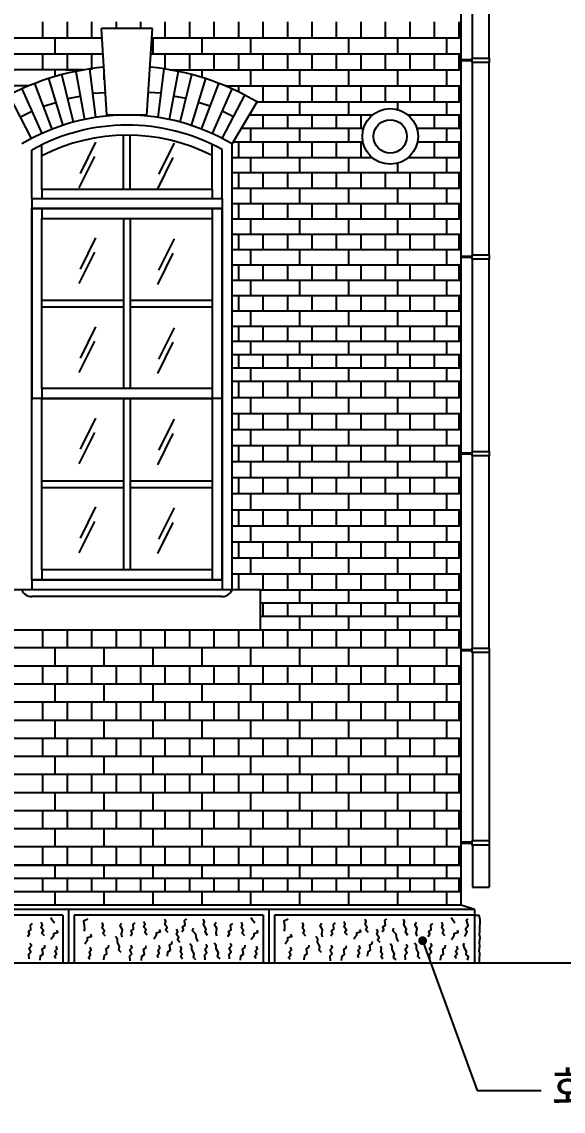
# Model space of a CAD drawing. Extents: x 177441 to 211081, y -129942 to -106182.
# Drawn here: x 202133 to 204567, y -121696 to -116797 of the extents above; entities that cross this region are included whole.
import ezdxf

# ---------------------------------------------------------------- set-up
doc = ezdxf.new("R2010")
doc.units = 0
doc.header["$LTSCALE"] = 50
doc.header["$MEASUREMENT"] = 0
for name, color, linetype in [('DIM', 7, 'CONTINUOUS'), ('ele-3', 6, 'CONTINUOUS'), ('h', 5, 'CONTINUOUS'), ('HAT', 5, 'CONTINUOUS'), ('HATCH', 5, 'CONTINUOUS'), ('W-1', 3, 'CONTINUOUS'), ('W-2', 2, 'CONTINUOUS'), ('WID', 4, 'CONTINUOUS')]:
    doc.layers.add(name, color=color, linetype=linetype)
doc.styles.add('현창', font='HYWULM_0.TTF')

msp = doc.modelspace()

# ---------------------------------------------------------------- linework, layer by layer
at = {"layer": 'DIM'}
for p, q in [((203934.8, -120929.5), (204180.3, -121603.1)), ((204180.3, -121603.1), (204468.2, -121603.1))]:
    msp.add_line(p, q, dxfattribs=at)
at = {"layer": 'DIM', "const_width": 19.8}
msp.add_lwpolyline([(203924.9, -120929.5, -1), (203944.7, -120929.5, -1)], format="xyb", close=True, dxfattribs=at)
at = {"layer": 'ele-3'}
for p, q in [((203190.8, -117158), (204108.3, -117158)), ((203400.3, -117218), (203155.1, -117218)), ((203707.9, -117218), (203400.3, -117218)), ((204108.3, -117218), (203870.3, -117218)), ((203439.1, -117278), (203119.4, -117278)), ((203669.1, -117278), (203439.1, -117278)), ((204108.3, -117278), (203909.1, -117278)), ((203083.7, -117338), (203440, -117338)), ((203423.3, -117338), (203666.6, -117338)), ((203911.6, -117338), (204108.3, -117338)), ((204110.2, -118234.6), (203078.3, -118234.6)), ((204108.3, -118294.6), (203078.3, -118294.6)), ((204108.3, -118354.6), (203078.3, -118354.6)), ((204110.2, -118414.6), (203078.3, -118414.6)), ((203205.8, -119352), (204108.3, -119352)), ((204108.3, -119412), (203205.8, -119412)), ((204108.3, -119472), (203205.8, -119472)), ((203205.8, -119532), (204108.3, -119532)), ((204108.3, -120589.6), (200434.6, -120589.6)), ((200434.6, -120589.6), (204108.3, -120589.6)), ((204108.3, -120649.6), (200434.6, -120649.6)), ((204108.3, -120709.6), (199639.7, -120709.6))]:
    msp.add_line(p, q, dxfattribs=at)
for points in [[(203383.3, -117218), (203383.3, -117158)], [(203603.3, -117218), (203603.3, -117158)], [(203823.3, -117192.8), (203823.3, -117158)], [(204043.3, -117218), (204043.3, -117158)], [(203163.3, -117218), (203163.3, -117204.3)], [(203218.3, -117278), (203218.3, -117218)], [(203328.3, -117278), (203328.3, -117218)], [(203438.3, -117278), (203438.3, -117218)], [(203548.3, -117278), (203548.3, -117218)], [(203658.3, -117278), (203658.3, -117218)], [(203878.3, -117225.4), (203878.3, -117218)], [(203988.3, -117278), (203988.3, -117218)], [(204098.3, -117278), (204098.3, -117218)], [(203163.3, -117338), (203163.3, -117278)], [(203383.3, -117338), (203383.3, -117278)], [(203603.3, -117338), (203603.3, -117278)], [(204043.3, -117338), (204043.3, -117278)], [(203163.3, -118294.6), (203163.3, -118234.6)], [(203383.3, -118294.6), (203383.3, -118234.6)], [(203603.3, -118294.6), (203603.3, -118234.6)], [(203823.3, -118294.6), (203823.3, -118234.6)], [(204043.3, -118294.6), (204043.3, -118234.6)], [(203108.3, -118354.6), (203108.3, -118294.6)], [(203218.3, -118354.6), (203218.3, -118294.6)], [(203328.3, -118354.6), (203328.3, -118294.6)], [(203438.3, -118354.6), (203438.3, -118294.6)], [(203548.3, -118354.6), (203548.3, -118294.6)], [(203658.3, -118354.6), (203658.3, -118294.6)], [(203768.3, -118354.6), (203768.3, -118294.6)], [(203878.3, -118354.6), (203878.3, -118294.6)], [(203988.3, -118354.6), (203988.3, -118294.6)], [(204098.3, -118354.6), (204098.3, -118294.6)], [(203163.3, -118414.6), (203163.3, -118354.6)], [(203383.3, -118414.6), (203383.3, -118354.6)], [(203603.3, -118414.6), (203603.3, -118354.6)], [(203823.3, -118414.6), (203823.3, -118354.6)], [(204043.3, -118414.6), (204043.3, -118354.6)], [(203383.3, -119412), (203383.3, -119352)], [(203603.3, -119412), (203603.3, -119352)], [(203823.3, -119412), (203823.3, -119352)], [(204043.3, -119412), (204043.3, -119352)], [(203218.3, -119472), (203218.3, -119412)], [(203328.3, -119472), (203328.3, -119412)], [(203438.3, -119472), (203438.3, -119412)], [(203548.3, -119472), (203548.3, -119412)], [(203658.3, -119472), (203658.3, -119412)], [(203768.3, -119472), (203768.3, -119412)], [(203878.3, -119472), (203878.3, -119412)], [(203988.3, -119472), (203988.3, -119412)], [(204098.3, -119472), (204098.3, -119412)], [(203383.3, -119532), (203383.3, -119472)], [(203603.3, -119532), (203603.3, -119472)], [(203823.3, -119532), (203823.3, -119472)], [(204043.3, -119532), (204043.3, -119472)], [(202283.3, -120649.6), (202283.3, -120589.6)], [(202503.3, -120649.6), (202503.3, -120589.6)], [(202723.3, -120649.6), (202723.3, -120589.6)], [(202943.3, -120649.6), (202943.3, -120589.6)], [(203163.3, -120649.6), (203163.3, -120589.6)], [(203383.3, -120649.6), (203383.3, -120589.6)], [(203603.3, -120649.6), (203603.3, -120589.6)], [(203823.3, -120649.6), (203823.3, -120589.6)], [(204043.3, -120649.6), (204043.3, -120589.6)], [(202228.3, -120709.6), (202228.3, -120649.6)], [(202338.3, -120709.6), (202338.3, -120649.6)], [(202448.3, -120709.6), (202448.3, -120649.6)], [(202558.3, -120709.6), (202558.3, -120649.6)], [(202668.3, -120709.6), (202668.3, -120649.6)], [(202778.3, -120709.6), (202778.3, -120649.6)], [(202888.3, -120709.6), (202888.3, -120649.6)], [(202998.3, -120709.6), (202998.3, -120649.6)], [(203108.3, -120709.6), (203108.3, -120649.6)], [(203218.3, -120709.6), (203218.3, -120649.6)], [(203328.3, -120709.6), (203328.3, -120649.6)], [(203438.3, -120709.6), (203438.3, -120649.6)], [(203548.3, -120709.6), (203548.3, -120649.6)], [(203658.3, -120709.6), (203658.3, -120649.6)], [(203768.3, -120709.6), (203768.3, -120649.6)], [(203878.3, -120709.6), (203878.3, -120649.6)], [(203988.3, -120709.6), (203988.3, -120649.6)], [(204098.3, -120709.6), (204098.3, -120649.6)], [(202283.3, -120769.6), (202283.3, -120709.6)], [(202503.3, -120769.6), (202503.3, -120709.6)], [(202723.3, -120769.6), (202723.3, -120709.6)], [(202943.3, -120769.6), (202943.3, -120709.6)], [(203163.3, -120769.6), (203163.3, -120709.6)], [(203383.3, -120769.6), (203383.3, -120709.6)], [(203603.3, -120769.6), (203603.3, -120709.6)], [(203823.3, -120769.6), (203823.3, -120709.6)], [(204043.3, -120769.6), (204043.3, -120709.6)]]:
    msp.add_lwpolyline(points, dxfattribs=at)
at = {"layer": 'h'}
for p, q in [((202008.3, -116869.6), (202493.5, -116869.6)), ((202718.1, -116869.6), (204108.3, -116869.6)), ((202003.7, -116941.7), (202498.1, -116941.7)), ((202713.5, -116941.7), (204108.3, -116941.7)), ((202410.8, -117013.8), (200434.6, -117013.8)), ((202366.4, -117248.6), (202313.8, -117034.9)), ((202330.8, -117013.8), (202410.8, -117013.8)), ((202375.9, -117020.4), (202415.8, -117236.8)), ((202465.7, -117227.7), (202438.7, -117009.3)), ((202745.9, -117227.7), (202772.9, -117009.3)), ((202835.7, -117020.4), (202795.8, -117236.8)), ((202800.8, -117013.8), (204108.3, -117013.8)), ((202845.2, -117248.6), (202897.8, -117034.9)), ((202270, -117280.3), (202192.6, -117074.3)), ((202252.6, -117052.9), (202317.8, -117263.1)), ((202959, -117052.9), (202893.8, -117263.1)), ((202941.6, -117280.3), (203019, -117074.3)), ((202163.8, -117085.9), (200434.6, -117085.9)), ((202177.6, -117322.3), (202076.4, -117126.9)), ((202133.8, -117099), (202223.2, -117300)), ((202340.1, -117141.8), (202396.3, -117131.4)), ((202452.2, -117118.5), (202509.3, -117114.9)), ((202759.4, -117118.5), (202702.3, -117114.9)), ((202871.5, -117141.8), (202815.3, -117131.4)), ((203077.8, -117099), (202988.4, -117300)), ((203034, -117322.3), (203135.2, -117126.9)), ((203047.8, -117085.9), (204108.3, -117085.9)), ((202231.3, -117177.3), (202285.9, -117160.3)), ((202980.3, -117177.3), (202925.7, -117160.3)), ((202127, -117224.6), (202178.5, -117199.5)), ((203084.6, -117224.6), (203033.1, -117199.5)), ((202464.6, -117338.3), (202395, -117479)), ((202817.6, -117342.7), (202748, -117483.4)), ((202459.9, -117403.1), (202390.3, -117543.8)), ((202812.8, -117407.5), (202743.3, -117548.3)), ((203078.3, -117407), (203399.1, -117407)), ((203401.5, -117407), (203706.7, -117407)), ((203871.5, -117407), (204108.3, -117407)), ((203078.3, -117475.9), (204108.3, -117475.9)), ((203078.3, -117544.9), (204108.3, -117544.9)), ((203078.3, -117613.9), (204108.3, -117613.9)), ((203078.3, -117682.9), (204108.3, -117682.9)), ((202464.6, -117769.3), (202395, -117910)), ((203078.3, -117751.8), (204108.3, -117751.8)), ((202817.6, -117773.7), (202748, -117914.4)), ((202459.9, -117834.1), (202390.3, -117974.8)), ((202812.8, -117838.5), (202743.3, -117979.2)), ((203078.3, -117820.8), (204108.3, -117820.8)), ((203078.3, -117889.8), (204108.3, -117889.8)), ((203078.3, -117958.7), (204108.3, -117958.7)), ((203078.3, -118027.7), (204108.3, -118027.7)), ((203078.3, -118096.7), (204108.3, -118096.7)), ((202464.6, -118169.3), (202395, -118310)), ((202817.6, -118173.7), (202748, -118314.4)), ((203078.3, -118165.7), (204108.3, -118165.7)), ((202459.9, -118234.1), (202390.3, -118374.8)), ((202812.8, -118238.5), (202743.3, -118379.2)), ((203078.3, -118486.7), (204108.3, -118486.7)), ((202464.6, -118579.3), (202395, -118720)), ((202817.6, -118583.7), (202748, -118724.4)), ((203078.3, -118558.8), (204108.3, -118558.8)), ((202459.9, -118644.1), (202390.3, -118784.8)), ((202812.8, -118648.5), (202743.3, -118789.2)), ((203078.3, -118630.9), (204108.3, -118630.9)), ((203078.3, -118703.1), (204108.3, -118703.1)), ((203078.3, -118775.2), (204108.3, -118775.2)), ((203078.3, -118847.3), (204108.3, -118847.3)), ((203078.3, -118919.4), (204108.3, -118919.4)), ((202464.6, -118979.3), (202395, -119120)), ((202817.6, -118983.7), (202748, -119124.4)), ((203078.3, -118991.5), (204108.3, -118991.5)), ((202459.9, -119044.1), (202390.3, -119184.8)), ((202812.8, -119048.5), (202743.3, -119189.2)), ((203078.3, -119063.6), (204108.3, -119063.6)), ((203078.3, -119135.7), (204108.3, -119135.7)), ((203078.3, -119207.8), (204108.3, -119207.8)), ((203078.3, -119279.9), (204108.3, -119279.9)), ((204108.3, -119613.4), (200434.6, -119613.4)), ((204108.3, -119694.7), (200434.6, -119694.7)), ((204108.3, -119776.1), (200434.6, -119776.1)), ((204108.3, -119857.5), (200434.6, -119857.5)), ((204108.3, -119938.8), (200434.6, -119938.8)), ((204108.3, -120020.2), (200434.6, -120020.2)), ((204108.3, -120101.5), (200434.6, -120101.5)), ((204108.3, -120182.9), (200434.6, -120182.9)), ((204108.3, -120264.2), (200434.6, -120264.2)), ((204108.3, -120345.6), (200434.6, -120345.6)), ((204108.3, -120426.9), (200434.6, -120426.9)), ((204108.3, -120508.3), (200434.6, -120508.3))]:
    msp.add_line(p, q, dxfattribs=at)
for points in [[(202228.3, -116869.6), (202228.3, -116797.5)], [(202338.3, -116869.6), (202338.3, -116797.5)], [(202448.3, -116869.6), (202448.3, -116797.5)], [(202558.3, -116827), (202558.3, -116797.5)], [(202668.3, -116827), (202668.3, -116797.5)], [(202778.3, -116869.6), (202778.3, -116797.5)], [(202888.3, -116869.6), (202888.3, -116797.5)], [(202998.3, -116869.6), (202998.3, -116797.5)], [(203108.3, -116869.6), (203108.3, -116797.5)], [(203218.3, -116869.6), (203218.3, -116797.5)], [(203328.3, -116869.6), (203328.3, -116797.5)], [(203438.3, -116869.6), (203438.3, -116797.5)], [(203548.3, -116869.6), (203548.3, -116797.5)], [(203658.3, -116869.6), (203658.3, -116797.5)], [(203768.3, -116869.6), (203768.3, -116797.5)], [(203878.3, -116869.6), (203878.3, -116797.5)], [(203988.3, -116869.6), (203988.3, -116797.5)], [(204098.3, -116869.6), (204098.3, -116797.5)], [(202283.3, -116941.7), (202283.3, -116869.6)], [(202723.3, -116941.7), (202723.3, -116869.6)], [(202943.3, -116941.7), (202943.3, -116869.6)], [(203163.3, -116941.7), (203163.3, -116869.6)], [(203383.3, -116941.7), (203383.3, -116869.6)], [(203603.3, -116941.7), (203603.3, -116869.6)], [(203823.3, -116941.7), (203823.3, -116869.6)], [(204043.3, -116941.7), (204043.3, -116869.6)], [(202228.3, -117013.8), (202228.3, -116941.7)], [(202338.3, -117013.8), (202338.3, -116941.7)], [(202448.3, -117013.8), (202448.3, -116941.7)], [(202778.3, -117010.1), (202778.3, -116941.7)], [(202888.3, -117013.8), (202888.3, -116941.7)], [(202998.3, -117013.8), (202998.3, -116941.7)], [(203108.3, -117013.8), (203108.3, -116941.7)], [(203218.3, -117013.8), (203218.3, -116941.7)], [(203328.3, -117013.8), (203328.3, -116941.7)], [(203438.3, -117013.8), (203438.3, -116941.7)], [(203548.3, -117013.8), (203548.3, -116941.7)], [(203658.3, -117013.8), (203658.3, -116941.7)], [(203768.3, -117013.8), (203768.3, -116941.7)], [(203878.3, -117013.8), (203878.3, -116941.7)], [(203988.3, -117013.8), (203988.3, -116941.7)], [(204098.3, -117013.8), (204098.3, -116941.7)], [(202283.3, -117043.5), (202283.3, -117013.8)], [(202503.3, -117057.7), (202503.3, -117013.8)], [(202943.3, -117048), (202943.3, -117013.8)], [(203163.3, -117085.9), (203163.3, -117013.8)], [(203383.3, -117085.9), (203383.3, -117013.8)], [(203603.3, -117085.9), (203603.3, -117013.8)], [(203823.3, -117085.9), (203823.3, -117013.8)], [(204043.3, -117085.9), (204043.3, -117013.8)], [(203108.3, -117113.3), (203108.3, -117085.9)], [(203218.3, -117158), (203218.3, -117085.9)], [(203328.3, -117158), (203328.3, -117085.9)], [(203438.3, -117158), (203438.3, -117085.9)], [(203548.3, -117158), (203548.3, -117085.9)], [(203658.3, -117158), (203658.3, -117085.9)], [(203768.3, -117158), (203768.3, -117085.9)], [(203878.3, -117158), (203878.3, -117085.9)], [(203988.3, -117158), (203988.3, -117085.9)], [(204098.3, -117158), (204098.3, -117085.9)], [(203108.3, -117407), (203108.3, -117338)], [(203218.3, -117407), (203218.3, -117338)], [(203328.3, -117407), (203328.3, -117338)], [(203438.3, -117407), (203438.3, -117338)], [(203548.3, -117407), (203548.3, -117338)], [(203658.3, -117407), (203658.3, -117338)], [(203988.3, -117407), (203988.3, -117338)], [(204098.3, -117407), (204098.3, -117338)], [(203163.3, -117475.9), (203163.3, -117407)], [(203383.3, -117475.9), (203383.3, -117407)], [(203603.3, -117475.9), (203603.3, -117407)], [(204043.3, -117475.9), (204043.3, -117407)], [(203108.3, -117544.9), (203108.3, -117475.9)], [(203218.3, -117544.9), (203218.3, -117475.9)], [(203328.3, -117544.9), (203328.3, -117475.9)], [(203438.3, -117544.9), (203438.3, -117475.9)], [(203548.3, -117544.9), (203548.3, -117475.9)], [(203658.3, -117544.9), (203658.3, -117475.9)], [(203768.3, -117544.9), (203768.3, -117475.9)], [(203823.3, -117475.9), (203823.3, -117433.2)], [(203878.3, -117544.9), (203878.3, -117475.9)], [(203988.3, -117544.9), (203988.3, -117475.9)], [(204098.3, -117544.9), (204098.3, -117475.9)], [(203163.3, -117613.9), (203163.3, -117544.9)], [(203383.3, -117613.9), (203383.3, -117544.9)], [(203603.3, -117613.9), (203603.3, -117544.9)], [(203823.3, -117613.9), (203823.3, -117544.9)], [(204043.3, -117613.9), (204043.3, -117544.9)], [(203108.3, -117682.9), (203108.3, -117613.9)], [(203218.3, -117682.9), (203218.3, -117613.9)], [(203328.3, -117682.9), (203328.3, -117613.9)], [(203438.3, -117682.9), (203438.3, -117613.9)], [(203548.3, -117682.9), (203548.3, -117613.9)], [(203658.3, -117682.9), (203658.3, -117613.9)], [(203768.3, -117682.9), (203768.3, -117613.9)], [(203878.3, -117682.9), (203878.3, -117613.9)], [(203988.3, -117682.9), (203988.3, -117613.9)], [(204098.3, -117682.9), (204098.3, -117613.9)], [(203163.3, -117751.8), (203163.3, -117682.9)], [(203383.3, -117751.8), (203383.3, -117682.9)], [(203603.3, -117751.8), (203603.3, -117682.9)], [(203823.3, -117751.8), (203823.3, -117682.9)], [(204043.3, -117751.8), (204043.3, -117682.9)], [(203108.3, -117820.8), (203108.3, -117751.8)], [(203218.3, -117820.8), (203218.3, -117751.8)], [(203328.3, -117820.8), (203328.3, -117751.8)], [(203438.3, -117820.8), (203438.3, -117751.8)], [(203548.3, -117820.8), (203548.3, -117751.8)], [(203658.3, -117820.8), (203658.3, -117751.8)], [(203768.3, -117820.8), (203768.3, -117751.8)], [(203878.3, -117820.8), (203878.3, -117751.8)], [(203988.3, -117820.8), (203988.3, -117751.8)], [(204098.3, -117820.8), (204098.3, -117751.8)], [(203163.3, -117889.8), (203163.3, -117820.8)], [(203383.3, -117889.8), (203383.3, -117820.8)], [(203603.3, -117889.8), (203603.3, -117820.8)], [(203823.3, -117889.8), (203823.3, -117820.8)], [(204043.3, -117889.8), (204043.3, -117820.8)], [(203108.3, -117958.7), (203108.3, -117889.8)], [(203218.3, -117958.7), (203218.3, -117889.8)], [(203328.3, -117958.7), (203328.3, -117889.8)], [(203438.3, -117958.7), (203438.3, -117889.8)], [(203548.3, -117958.7), (203548.3, -117889.8)], [(203658.3, -117958.7), (203658.3, -117889.8)], [(203768.3, -117958.7), (203768.3, -117889.8)], [(203878.3, -117958.7), (203878.3, -117889.8)], [(203988.3, -117958.7), (203988.3, -117889.8)], [(204098.3, -117958.7), (204098.3, -117889.8)], [(203163.3, -118027.7), (203163.3, -117958.7)], [(203383.3, -118027.7), (203383.3, -117958.7)], [(203603.3, -118027.7), (203603.3, -117958.7)], [(203823.3, -118027.7), (203823.3, -117958.7)], [(204043.3, -118027.7), (204043.3, -117958.7)], [(203108.3, -118096.7), (203108.3, -118027.7)], [(203218.3, -118096.7), (203218.3, -118027.7)], [(203328.3, -118096.7), (203328.3, -118027.7)], [(203438.3, -118096.7), (203438.3, -118027.7)], [(203548.3, -118096.7), (203548.3, -118027.7)], [(203658.3, -118096.7), (203658.3, -118027.7)], [(203768.3, -118096.7), (203768.3, -118027.7)], [(203878.3, -118096.7), (203878.3, -118027.7)], [(203988.3, -118096.7), (203988.3, -118027.7)], [(204098.3, -118096.7), (204098.3, -118027.7)], [(203163.3, -118165.6), (203163.3, -118096.7)], [(203383.3, -118165.6), (203383.3, -118096.7)], [(203603.3, -118165.6), (203603.3, -118096.7)], [(203823.3, -118165.6), (203823.3, -118096.7)], [(204043.3, -118165.6), (204043.3, -118096.7)], [(203108.3, -118234.6), (203108.3, -118165.7)], [(203218.3, -118234.6), (203218.3, -118165.7)], [(203328.3, -118234.6), (203328.3, -118165.7)], [(203438.3, -118234.6), (203438.3, -118165.7)], [(203548.3, -118234.6), (203548.3, -118165.7)], [(203658.3, -118234.6), (203658.3, -118165.7)], [(203768.3, -118234.6), (203768.3, -118165.7)], [(203878.3, -118234.6), (203878.3, -118165.7)], [(203988.3, -118234.6), (203988.3, -118165.7)], [(204098.3, -118234.6), (204098.3, -118165.7)], [(203108.3, -118486.7), (203108.3, -118414.6)], [(203218.3, -118486.7), (203218.3, -118414.6)], [(203328.3, -118486.7), (203328.3, -118414.6)], [(203438.3, -118486.7), (203438.3, -118414.6)], [(203548.3, -118486.7), (203548.3, -118414.6)], [(203658.3, -118486.7), (203658.3, -118414.6)], [(203768.3, -118486.7), (203768.3, -118414.6)], [(203878.3, -118486.7), (203878.3, -118414.6)], [(203988.3, -118486.7), (203988.3, -118414.6)], [(204098.3, -118486.7), (204098.3, -118414.6)], [(203163.3, -118558.8), (203163.3, -118486.7)], [(203383.3, -118558.8), (203383.3, -118486.7)], [(203603.3, -118558.8), (203603.3, -118486.7)], [(203823.3, -118558.8), (203823.3, -118486.7)], [(204043.3, -118558.8), (204043.3, -118486.7)], [(203108.3, -118630.9), (203108.3, -118558.8)], [(203218.3, -118630.9), (203218.3, -118558.8)], [(203328.3, -118630.9), (203328.3, -118558.8)], [(203438.3, -118630.9), (203438.3, -118558.8)], [(203548.3, -118630.9), (203548.3, -118558.8)], [(203658.3, -118630.9), (203658.3, -118558.8)], [(203768.3, -118630.9), (203768.3, -118558.8)], [(203878.3, -118630.9), (203878.3, -118558.8)], [(203988.3, -118630.9), (203988.3, -118558.8)], [(204098.3, -118630.9), (204098.3, -118558.8)], [(203163.3, -118703.1), (203163.3, -118630.9)], [(203383.3, -118703.1), (203383.3, -118630.9)], [(203603.3, -118703.1), (203603.3, -118630.9)], [(203823.3, -118703.1), (203823.3, -118630.9)], [(204043.3, -118703.1), (204043.3, -118630.9)], [(203108.3, -118775.2), (203108.3, -118703.1)], [(203218.3, -118775.2), (203218.3, -118703.1)], [(203328.3, -118775.2), (203328.3, -118703.1)], [(203438.3, -118775.2), (203438.3, -118703.1)], [(203548.3, -118775.2), (203548.3, -118703.1)], [(203658.3, -118775.2), (203658.3, -118703.1)], [(203768.3, -118775.2), (203768.3, -118703.1)], [(203878.3, -118775.2), (203878.3, -118703.1)], [(203988.3, -118775.2), (203988.3, -118703.1)], [(204098.3, -118775.2), (204098.3, -118703.1)], [(203163.3, -118847.3), (203163.3, -118775.2)], [(203383.3, -118847.3), (203383.3, -118775.2)], [(203603.3, -118847.3), (203603.3, -118775.2)], [(203823.3, -118847.3), (203823.3, -118775.2)], [(204043.3, -118847.3), (204043.3, -118775.2)], [(203108.3, -118919.4), (203108.3, -118847.3)], [(203218.3, -118919.4), (203218.3, -118847.3)], [(203328.3, -118919.4), (203328.3, -118847.3)], [(203438.3, -118919.4), (203438.3, -118847.3)], [(203548.3, -118919.4), (203548.3, -118847.3)], [(203658.3, -118919.4), (203658.3, -118847.3)], [(203768.3, -118919.4), (203768.3, -118847.3)], [(203878.3, -118919.4), (203878.3, -118847.3)], [(203988.3, -118919.4), (203988.3, -118847.3)], [(204098.3, -118919.4), (204098.3, -118847.3)], [(203163.3, -118991.5), (203163.3, -118919.4)], [(203383.3, -118991.5), (203383.3, -118919.4)], [(203603.3, -118991.5), (203603.3, -118919.4)], [(203823.3, -118991.5), (203823.3, -118919.4)], [(204043.3, -118991.5), (204043.3, -118919.4)], [(203108.3, -119063.6), (203108.3, -118991.5)], [(203218.3, -119063.6), (203218.3, -118991.5)], [(203328.3, -119063.6), (203328.3, -118991.5)], [(203438.3, -119063.6), (203438.3, -118991.5)], [(203548.3, -119063.6), (203548.3, -118991.5)], [(203658.3, -119063.6), (203658.3, -118991.5)], [(203768.3, -119063.6), (203768.3, -118991.5)], [(203878.3, -119063.6), (203878.3, -118991.5)], [(203988.3, -119063.6), (203988.3, -118991.5)], [(204098.3, -119063.6), (204098.3, -118991.5)], [(203163.3, -119135.7), (203163.3, -119063.6)], [(203383.3, -119135.7), (203383.3, -119063.6)], [(203603.3, -119135.7), (203603.3, -119063.6)], [(203823.3, -119135.7), (203823.3, -119063.6)], [(204043.3, -119135.7), (204043.3, -119063.6)], [(203108.3, -119207.8), (203108.3, -119135.7)], [(203218.3, -119207.8), (203218.3, -119135.7)], [(203328.3, -119207.8), (203328.3, -119135.7)], [(203438.3, -119207.8), (203438.3, -119135.7)], [(203548.3, -119207.8), (203548.3, -119135.7)], [(203658.3, -119207.8), (203658.3, -119135.7)], [(203768.3, -119207.8), (203768.3, -119135.7)], [(203878.3, -119207.8), (203878.3, -119135.7)], [(203988.3, -119207.8), (203988.3, -119135.7)], [(204098.3, -119207.8), (204098.3, -119135.7)], [(203163.3, -119279.9), (203163.3, -119207.8)], [(203383.3, -119279.9), (203383.3, -119207.8)], [(203603.3, -119279.9), (203603.3, -119207.8)], [(203823.3, -119279.9), (203823.3, -119207.8)], [(204043.3, -119279.9), (204043.3, -119207.8)], [(203108.3, -119352), (203108.3, -119279.9)], [(203218.3, -119352), (203218.3, -119279.9)], [(203328.3, -119352), (203328.3, -119279.9)], [(203438.3, -119352), (203438.3, -119279.9)], [(203548.3, -119352), (203548.3, -119279.9)], [(203658.3, -119352), (203658.3, -119279.9)], [(203768.3, -119352), (203768.3, -119279.9)], [(203878.3, -119352), (203878.3, -119279.9)], [(203988.3, -119352), (203988.3, -119279.9)], [(204098.3, -119352), (204098.3, -119279.9)], [(202228.3, -119613.4), (202228.3, -119532)], [(202338.3, -119613.4), (202338.3, -119532)], [(202448.3, -119613.4), (202448.3, -119532)], [(202558.3, -119613.4), (202558.3, -119532)], [(202668.3, -119613.4), (202668.3, -119532)], [(202778.3, -119613.4), (202778.3, -119532)], [(202888.3, -119613.4), (202888.3, -119532)], [(202998.3, -119613.4), (202998.3, -119532)], [(203108.3, -119613.4), (203108.3, -119532)], [(203218.3, -119613.4), (203218.3, -119532)], [(203328.3, -119613.4), (203328.3, -119532)], [(203438.3, -119613.4), (203438.3, -119532)], [(203548.3, -119613.4), (203548.3, -119532)], [(203658.3, -119613.4), (203658.3, -119532)], [(203768.3, -119613.4), (203768.3, -119532)], [(203878.3, -119613.4), (203878.3, -119532)], [(203988.3, -119613.4), (203988.3, -119532)], [(204098.3, -119613.4), (204098.3, -119532)], [(202283.3, -119694.7), (202283.3, -119613.4)], [(202503.3, -119694.7), (202503.3, -119613.4)], [(202723.3, -119694.7), (202723.3, -119613.4)], [(202943.3, -119694.7), (202943.3, -119613.4)], [(203163.3, -119694.7), (203163.3, -119613.4)], [(203383.3, -119694.7), (203383.3, -119613.4)], [(203603.3, -119694.7), (203603.3, -119613.4)], [(203823.3, -119694.7), (203823.3, -119613.4)], [(204043.3, -119694.7), (204043.3, -119613.4)], [(202228.3, -119776.1), (202228.3, -119694.7)], [(202338.3, -119776.1), (202338.3, -119694.7)], [(202448.3, -119776.1), (202448.3, -119694.7)], [(202558.3, -119776.1), (202558.3, -119694.7)], [(202668.3, -119776.1), (202668.3, -119694.7)], [(202778.3, -119776.1), (202778.3, -119694.7)], [(202888.3, -119776.1), (202888.3, -119694.7)], [(202998.3, -119776.1), (202998.3, -119694.7)], [(203108.3, -119776.1), (203108.3, -119694.7)], [(203218.3, -119776.1), (203218.3, -119694.7)], [(203328.3, -119776.1), (203328.3, -119694.7)], [(203438.3, -119776.1), (203438.3, -119694.7)], [(203548.3, -119776.1), (203548.3, -119694.7)], [(203658.3, -119776.1), (203658.3, -119694.7)], [(203768.3, -119776.1), (203768.3, -119694.7)], [(203878.3, -119776.1), (203878.3, -119694.7)], [(203988.3, -119776.1), (203988.3, -119694.7)], [(204098.3, -119776.1), (204098.3, -119694.7)], [(202283.3, -119857.5), (202283.3, -119776.1)], [(202503.3, -119857.5), (202503.3, -119776.1)], [(202723.3, -119857.5), (202723.3, -119776.1)], [(202943.3, -119857.5), (202943.3, -119776.1)], [(203163.3, -119857.5), (203163.3, -119776.1)], [(203383.3, -119857.5), (203383.3, -119776.1)], [(203603.3, -119857.5), (203603.3, -119776.1)], [(203823.3, -119857.5), (203823.3, -119776.1)], [(204043.3, -119857.5), (204043.3, -119776.1)], [(202228.3, -119938.8), (202228.3, -119857.5)], [(202338.3, -119938.8), (202338.3, -119857.5)], [(202448.3, -119938.8), (202448.3, -119857.5)], [(202558.3, -119938.8), (202558.3, -119857.5)], [(202668.3, -119938.8), (202668.3, -119857.5)], [(202778.3, -119938.8), (202778.3, -119857.5)], [(202888.3, -119938.8), (202888.3, -119857.5)], [(202998.3, -119938.8), (202998.3, -119857.5)], [(203108.3, -119938.8), (203108.3, -119857.5)], [(203218.3, -119938.8), (203218.3, -119857.5)], [(203328.3, -119938.8), (203328.3, -119857.5)], [(203438.3, -119938.8), (203438.3, -119857.5)], [(203548.3, -119938.8), (203548.3, -119857.5)], [(203658.3, -119938.8), (203658.3, -119857.5)], [(203768.3, -119938.8), (203768.3, -119857.5)], [(203878.3, -119938.8), (203878.3, -119857.5)], [(203988.3, -119938.8), (203988.3, -119857.5)], [(204098.3, -119938.8), (204098.3, -119857.5)], [(202283.3, -120020.2), (202283.3, -119938.8)], [(202503.3, -120020.2), (202503.3, -119938.8)], [(202723.3, -120020.2), (202723.3, -119938.8)], [(202943.3, -120020.2), (202943.3, -119938.8)], [(203163.3, -120020.2), (203163.3, -119938.8)], [(203383.3, -120020.2), (203383.3, -119938.8)], [(203603.3, -120020.2), (203603.3, -119938.8)], [(203823.3, -120020.2), (203823.3, -119938.8)], [(204043.3, -120020.2), (204043.3, -119938.8)], [(202228.3, -120101.5), (202228.3, -120020.2)], [(202338.3, -120101.5), (202338.3, -120020.2)], [(202448.3, -120101.5), (202448.3, -120020.2)], [(202558.3, -120101.5), (202558.3, -120020.2)], [(202668.3, -120101.5), (202668.3, -120020.2)], [(202778.3, -120101.5), (202778.3, -120020.2)], [(202888.3, -120101.5), (202888.3, -120020.2)], [(202998.3, -120101.5), (202998.3, -120020.2)], [(203108.3, -120101.5), (203108.3, -120020.2)], [(203218.3, -120101.5), (203218.3, -120020.2)], [(203328.3, -120101.5), (203328.3, -120020.2)], [(203438.3, -120101.5), (203438.3, -120020.2)], [(203548.3, -120101.5), (203548.3, -120020.2)], [(203658.3, -120101.5), (203658.3, -120020.2)], [(203768.3, -120101.5), (203768.3, -120020.2)], [(203878.3, -120101.5), (203878.3, -120020.2)], [(203988.3, -120101.5), (203988.3, -120020.2)], [(204098.3, -120101.5), (204098.3, -120020.2)], [(202283.3, -120182.9), (202283.3, -120101.5)], [(202503.3, -120182.9), (202503.3, -120101.5)], [(202723.3, -120182.9), (202723.3, -120101.5)], [(202943.3, -120182.9), (202943.3, -120101.5)], [(203163.3, -120182.9), (203163.3, -120101.5)], [(203383.3, -120182.9), (203383.3, -120101.5)], [(203603.3, -120182.9), (203603.3, -120101.5)], [(203823.3, -120182.9), (203823.3, -120101.5)], [(204043.3, -120182.9), (204043.3, -120101.5)], [(202228.3, -120264.2), (202228.3, -120182.9)], [(202338.3, -120264.2), (202338.3, -120182.9)], [(202448.3, -120264.2), (202448.3, -120182.9)], [(202558.3, -120264.2), (202558.3, -120182.9)], [(202668.3, -120264.2), (202668.3, -120182.9)], [(202778.3, -120264.2), (202778.3, -120182.9)], [(202888.3, -120264.2), (202888.3, -120182.9)], [(202998.3, -120264.2), (202998.3, -120182.9)], [(203108.3, -120264.2), (203108.3, -120182.9)], [(203218.3, -120264.2), (203218.3, -120182.9)], [(203328.3, -120264.2), (203328.3, -120182.9)], [(203438.3, -120264.2), (203438.3, -120182.9)], [(203548.3, -120264.2), (203548.3, -120182.9)], [(203658.3, -120264.2), (203658.3, -120182.9)], [(203768.3, -120264.2), (203768.3, -120182.9)], [(203878.3, -120264.2), (203878.3, -120182.9)], [(203988.3, -120264.2), (203988.3, -120182.9)], [(204098.3, -120264.2), (204098.3, -120182.9)], [(202283.3, -120345.6), (202283.3, -120264.2)], [(202503.3, -120345.6), (202503.3, -120264.2)], [(202723.3, -120345.6), (202723.3, -120264.2)], [(202943.3, -120345.6), (202943.3, -120264.2)], [(203163.3, -120345.6), (203163.3, -120264.2)], [(203383.3, -120345.6), (203383.3, -120264.2)], [(203603.3, -120345.6), (203603.3, -120264.2)], [(203823.3, -120345.6), (203823.3, -120264.2)], [(204043.3, -120345.6), (204043.3, -120264.2)], [(202228.3, -120426.9), (202228.3, -120345.6)], [(202338.3, -120426.9), (202338.3, -120345.6)], [(202448.3, -120426.9), (202448.3, -120345.6)], [(202558.3, -120426.9), (202558.3, -120345.6)], [(202668.3, -120426.9), (202668.3, -120345.6)], [(202778.3, -120426.9), (202778.3, -120345.6)], [(202888.3, -120426.9), (202888.3, -120345.6)], [(202998.3, -120426.9), (202998.3, -120345.6)], [(203108.3, -120426.9), (203108.3, -120345.6)], [(203218.3, -120426.9), (203218.3, -120345.6)], [(203328.3, -120426.9), (203328.3, -120345.6)], [(203438.3, -120426.9), (203438.3, -120345.6)], [(203548.3, -120426.9), (203548.3, -120345.6)], [(203658.3, -120426.9), (203658.3, -120345.6)], [(203768.3, -120426.9), (203768.3, -120345.6)], [(203878.3, -120426.9), (203878.3, -120345.6)], [(203988.3, -120426.9), (203988.3, -120345.6)], [(204098.3, -120426.9), (204098.3, -120345.6)], [(202283.3, -120508.3), (202283.3, -120426.9)], [(202503.3, -120508.3), (202503.3, -120426.9)], [(202723.3, -120508.3), (202723.3, -120426.9)], [(202943.3, -120508.3), (202943.3, -120426.9)], [(203163.3, -120508.3), (203163.3, -120426.9)], [(203383.3, -120508.3), (203383.3, -120426.9)], [(203603.3, -120508.3), (203603.3, -120426.9)], [(203823.3, -120508.3), (203823.3, -120426.9)], [(204043.3, -120508.3), (204043.3, -120426.9)], [(202228.3, -120589.6), (202228.3, -120508.3)], [(202338.3, -120589.6), (202338.3, -120508.3)], [(202448.3, -120589.6), (202448.3, -120508.3)], [(202558.3, -120589.6), (202558.3, -120508.3)], [(202668.3, -120589.6), (202668.3, -120508.3)], [(202778.3, -120589.6), (202778.3, -120508.3)], [(202888.3, -120589.6), (202888.3, -120508.3)], [(202998.3, -120589.6), (202998.3, -120508.3)], [(203108.3, -120589.6), (203108.3, -120508.3)], [(203218.3, -120589.6), (203218.3, -120508.3)], [(203328.3, -120589.6), (203328.3, -120508.3)], [(203438.3, -120589.6), (203438.3, -120508.3)], [(203548.3, -120589.6), (203548.3, -120508.3)], [(203658.3, -120589.6), (203658.3, -120508.3)], [(203768.3, -120589.6), (203768.3, -120508.3)], [(203878.3, -120589.6), (203878.3, -120508.3)], [(203988.3, -120589.6), (203988.3, -120508.3)], [(204098.3, -120589.6), (204098.3, -120508.3)], [(202159.7, -120910.7), (202167.3, -120899.5), (202162.8, -120887.8), (202173.9, -120880.2), (202171.9, -120859.8), (202181.1, -120852.7)], [(202235.3, -120907.5), (202223.9, -120895.1), (202230.4, -120883.8), (202220.7, -120871.4), (202225.6, -120858), (202220.7, -120846.6)], [(202279.9, -120851.2), (202270.4, -120837.2), (202267.3, -120829.1), (202263.1, -120827.4)], [(202430.6, -120832.4), (202411.2, -120841.1), (202413.9, -120862.1), (202414.4, -120876.6), (202411.7, -120887.4)], [(202509.3, -120908.9), (202498, -120896.5), (202504.4, -120885.2), (202494.7, -120872.8), (202499.6, -120859.4), (202494.7, -120848)], [(202585.1, -120914.5), (202581.5, -120900.4), (202585.4, -120880.2), (202574.8, -120862.3), (202581.9, -120851.5)], [(202621.5, -120907.9), (202629.1, -120896.7), (202624.5, -120885), (202635.7, -120877.4), (202633.7, -120857), (202642.8, -120849.9)], [(202697, -120904.7), (202685.7, -120892.3), (202692.2, -120881), (202682.5, -120868.6), (202687.3, -120855.1), (202682.5, -120843.8)], [(202790.7, -120893.4), (202779.4, -120881), (202785.9, -120869.7), (202776.2, -120857.3), (202781, -120843.8), (202776.2, -120832.5)], [(202852.9, -120890), (202860.6, -120878.8), (202856, -120867.1), (202867.2, -120859.5), (202865.1, -120839.1), (202874.3, -120832)], [(202968.3, -120905.9), (202957.1, -120889.3), (202961.9, -120877.4), (202949.6, -120856.3), (202953.7, -120842.7), (202948.6, -120832.5)], [(203010, -120909.6), (203006.4, -120895.4), (203010.3, -120875.2), (202999.8, -120857.3), (203006.8, -120846.6)], [(203059.7, -120910.7), (203067.3, -120899.5), (203062.8, -120887.8), (203073.9, -120880.2), (203071.9, -120859.8), (203081.1, -120852.7)], [(203135.3, -120907.5), (203123.9, -120895.1), (203130.4, -120883.8), (203120.7, -120871.4), (203125.6, -120858), (203120.7, -120846.6)], [(203179.9, -120851.2), (203170.4, -120837.2), (203167.3, -120829.1), (203163.1, -120827.4)], [(203330.6, -120832.4), (203311.2, -120841.1), (203313.9, -120862.1), (203314.4, -120876.6), (203311.7, -120887.4)], [(203409.3, -120908.9), (203398, -120896.5), (203404.4, -120885.2), (203394.7, -120872.8), (203399.6, -120859.4), (203394.7, -120848)], [(203485.1, -120914.5), (203481.5, -120900.4), (203485.4, -120880.2), (203474.8, -120862.3), (203481.9, -120851.5)], [(203521.5, -120907.9), (203529.1, -120896.7), (203524.5, -120885), (203535.7, -120877.4), (203533.7, -120857), (203542.8, -120849.9)], [(203597, -120904.7), (203585.7, -120892.3), (203592.2, -120881), (203582.5, -120868.6), (203587.3, -120855.1), (203582.5, -120843.8)], [(203690.7, -120893.4), (203679.4, -120881), (203685.9, -120869.7), (203676.2, -120857.3), (203681, -120843.8), (203676.2, -120832.5)], [(203752.9, -120890), (203760.6, -120878.8), (203756, -120867.1), (203767.2, -120859.5), (203765.1, -120839.1), (203774.3, -120832)], [(203868.3, -120905.9), (203857.1, -120889.3), (203861.9, -120877.4), (203849.6, -120856.3), (203853.7, -120842.7), (203848.6, -120832.5)], [(203910, -120909.6), (203906.4, -120895.4), (203910.3, -120875.2), (203899.8, -120857.3), (203906.8, -120846.6)], [(203959.7, -120910.7), (203967.3, -120899.5), (203962.8, -120887.8), (203973.9, -120880.2), (203971.9, -120859.8), (203981.1, -120852.7)], [(204035.3, -120907.5), (204023.9, -120895.1), (204030.4, -120883.8), (204020.7, -120871.4), (204025.6, -120858), (204020.7, -120846.6)], [(204079.9, -120851.2), (204070.4, -120837.2), (204067.3, -120829.1), (204063.1, -120827.4)], [(204124.6, -120910.7), (204135.2, -120890), (204128, -120876.1), (204140, -120860.7), (204132.3, -120838), (204140, -120831.8)], [(202264.6, -120924.4), (202270.5, -120915.2), (202277, -120906.6), (202277, -120896.9), (202294.7, -120891.5), (202291, -120881.8)], [(202416.6, -120943.4), (202422.5, -120934.2), (202428.9, -120925.6), (202428.9, -120915.9), (202446.7, -120910.5), (202442.9, -120900.8)], [(202726.3, -120921.6), (202732.2, -120912.4), (202738.7, -120903.8), (202738.7, -120894.1), (202756.5, -120888.7), (202752.7, -120879)], [(202843.8, -120938.4), (202832.5, -120926.1), (202839, -120914.7), (202829.3, -120902.4), (202834.1, -120888.9), (202829.3, -120877.6)], [(202925.7, -120932.7), (202918.2, -120920.2), (202916.2, -120899.7), (202901, -120885.5), (202904.7, -120873.2)], [(203164.6, -120924.4), (203170.5, -120915.2), (203177, -120906.6), (203177, -120896.9), (203194.7, -120891.5), (203191, -120881.8)], [(203316.6, -120943.4), (203322.5, -120934.2), (203328.9, -120925.6), (203328.9, -120915.9), (203346.7, -120910.5), (203342.9, -120900.8)], [(203626.3, -120921.6), (203632.2, -120912.4), (203638.7, -120903.8), (203638.7, -120894.1), (203656.5, -120888.7), (203652.7, -120879)], [(203743.8, -120938.4), (203732.5, -120926.1), (203739, -120914.7), (203729.3, -120902.4), (203734.1, -120888.9), (203729.3, -120877.6)], [(203825.7, -120932.7), (203818.2, -120920.2), (203816.2, -120899.7), (203801, -120885.5), (203804.7, -120873.2)], [(204064.6, -120924.4), (204070.5, -120915.2), (204077, -120906.6), (204077, -120896.9), (204094.7, -120891.5), (204091, -120881.8)], [(202166.6, -121011.9), (202165.5, -120990.1), (202174.2, -120980.4), (202166, -120963.6), (202176.2, -120951.9), (202169.6, -120942.8)], [(202215.8, -121016.5), (202218, -120997.2), (202229.3, -120989.6), (202225.5, -120965.9), (202236.3, -120960), (202237.3, -120950.3)], [(202286.6, -121009.3), (202279.6, -121000.1), (202289.3, -120988.3), (202283.9, -120975.4), (202292.6, -120965.7), (202288.3, -120953.8)], [(202502.7, -121016), (202504.9, -120996.7), (202516.2, -120989.1), (202512.4, -120965.4), (202523.2, -120959.5), (202524.3, -120949.8)], [(202580.6, -120983), (202569.8, -120972.2), (202573.1, -120956), (202562.8, -120936.6), (202563.4, -120922.1), (202554.2, -120911.3)], [(202620, -121019.6), (202619, -120997.8), (202627.6, -120988.1), (202619.5, -120971.3), (202629.6, -120959.7), (202623, -120950.5)], [(202670.7, -121018.9), (202672.9, -120999.6), (202684.2, -120992), (202680.4, -120968.3), (202691.2, -120962.4), (202692.3, -120952.7)], [(202748.4, -121006.5), (202741.4, -120997.3), (202751.1, -120985.5), (202745.7, -120972.6), (202754.3, -120962.9), (202750, -120951)], [(202787.6, -120999.5), (202789.7, -120980.1), (202801, -120972.6), (202797.3, -120948.9), (202808, -120943), (202809.1, -120933.3)], [(202855.4, -121012.5), (202847.7, -121002.6), (202854.5, -120990.5), (202846.6, -120980.6), (202850.6, -120965.4), (202847.2, -120954.9)], [(202915.3, -121015.3), (202904.6, -121004.5), (202907.8, -120988.4), (202897.6, -120969), (202898.1, -120954.4), (202888.9, -120943.7)], [(202957.5, -121015.3), (202956.5, -120993.5), (202965.1, -120983.8), (202957, -120967), (202967.1, -120955.3), (202960.5, -120946.2)], [(203024.4, -121011.8), (203013.6, -121001.1), (203016.9, -120984.9), (203006.6, -120965.5), (203007.2, -120951), (202998, -120940.2)], [(203066.6, -121011.9), (203065.5, -120990.1), (203074.2, -120980.4), (203066, -120963.6), (203076.2, -120951.9), (203069.6, -120942.8)], [(203115.8, -121016.5), (203118, -120997.2), (203129.3, -120989.6), (203125.5, -120965.9), (203136.3, -120960), (203137.3, -120950.3)], [(203186.6, -121009.3), (203179.6, -121000.1), (203189.3, -120988.3), (203183.9, -120975.4), (203192.6, -120965.7), (203188.3, -120953.8)], [(203402.7, -121016), (203404.9, -120996.7), (203416.2, -120989.1), (203412.4, -120965.4), (203423.2, -120959.5), (203424.3, -120949.8)], [(203480.6, -120983), (203469.8, -120972.2), (203473.1, -120956), (203462.8, -120936.6), (203463.4, -120922.1), (203454.2, -120911.3)], [(203520, -121019.6), (203519, -120997.8), (203527.6, -120988.1), (203519.5, -120971.3), (203529.6, -120959.7), (203523, -120950.5)], [(203570.7, -121018.9), (203572.9, -120999.6), (203584.2, -120992), (203580.4, -120968.3), (203591.2, -120962.4), (203592.3, -120952.7)], [(203648.4, -121006.5), (203641.4, -120997.3), (203651.1, -120985.5), (203645.7, -120972.6), (203654.3, -120962.9), (203650, -120951)], [(203687.6, -120999.5), (203689.7, -120980.1), (203701, -120972.6), (203697.3, -120948.9), (203708, -120943), (203709.1, -120933.3)], [(203755.4, -121012.5), (203747.7, -121002.6), (203754.5, -120990.5), (203746.6, -120980.6), (203750.6, -120965.4), (203747.2, -120954.9)], [(203815.3, -121015.3), (203804.6, -121004.5), (203807.8, -120988.4), (203797.6, -120969), (203798.1, -120954.4), (203788.9, -120943.7)], [(203857.5, -121015.3), (203856.5, -120993.5), (203865.1, -120983.8), (203857, -120967), (203867.1, -120955.3), (203860.5, -120946.2)], [(203924.4, -121011.8), (203913.6, -121001.1), (203916.9, -120984.9), (203906.6, -120965.5), (203907.2, -120951), (203898, -120940.2)], [(203966.6, -121011.9), (203965.5, -120990.1), (203974.2, -120980.4), (203966, -120963.6), (203976.2, -120951.9), (203969.6, -120942.8)], [(204015.8, -121016.5), (204018, -120997.2), (204029.3, -120989.6), (204025.5, -120965.9), (204036.3, -120960), (204037.3, -120950.3)], [(204086.6, -121009.3), (204079.6, -121000.1), (204089.3, -120988.3), (204083.9, -120975.4), (204092.6, -120965.7), (204088.3, -120953.8)], [(204136.7, -121016.6), (204140.5, -121000.7), (204129.9, -120991.1), (204131.8, -120977.6), (204123.7, -120963.7), (204118.4, -120947.8), (204122.7, -120941.1)], [(202439.7, -121013.7), (202432.7, -121004.6), (202442.4, -120992.7), (202437, -120979.8), (202445.6, -120970.1), (202441.3, -120958.3)], [(203339.7, -121013.7), (203332.7, -121004.6), (203342.4, -120992.7), (203337, -120979.8), (203345.6, -120970.1), (203341.3, -120958.3)]]:
    msp.add_lwpolyline(points, dxfattribs=at)
msp.add_circle((203789.1, -117313), 75, dxfattribs=at)
at = {"layer": 'HAT'}
for p, q in [((202223.3, -117401), (202223.3, -117350.6)), ((202988.3, -117399), (202988.3, -117348.7)), ((202223.3, -117552), (202223.3, -117592)), ((202988.3, -117552), (202988.3, -117592)), ((202178.3, -117592), (202178.3, -117637)), ((203033.3, -117592), (203033.3, -117637)), ((202223.3, -117637), (202223.3, -117682)), ((202988.3, -117637), (202988.3, -117682)), ((202223.3, -118447), (202223.3, -118492)), ((202988.3, -118447), (202988.3, -118492)), ((202223.3, -119262), (202223.3, -119307)), ((202988.3, -119262), (202988.3, -119307)), ((202178.3, -119307), (202178.3, -119352)), ((203033.3, -119307), (203033.3, -119352)), ((204108.3, -120769.6), (190581, -120769.6)), ((204168.3, -120789.6), (204108.3, -120769.6)), ((202318.3, -120814.6), (201468.3, -120814.6)), ((202318.3, -120814.6), (202318.3, -121029.6)), ((203218.3, -120814.6), (202368.3, -120814.6)), ((202368.3, -120814.6), (202368.3, -121029.6)), ((203218.3, -120814.6), (203218.3, -121029.6)), ((204168.3, -120814.6), (203268.3, -120814.6)), ((203268.3, -120814.6), (203268.3, -121029.6)), ((204168.3, -120814.6), (204168.3, -121029.6))]:
    msp.add_line(p, q, dxfattribs=at)
at = {"layer": 'HATCH'}
for p, q in [((204158.3, -116960.6), (204158.3, -116096.2)), ((204233.3, -116960.6), (204233.3, -116096.2)), ((204157.3, -116968.1), (204108.3, -116968.1)), ((204157.3, -116973.1), (204108.3, -116973.1)), ((204158.3, -117845), (204158.3, -116980.6)), ((204233.3, -117845), (204233.3, -116980.6)), ((204157.3, -117852.5), (204108.3, -117852.5)), ((204157.3, -117857.5), (204108.3, -117857.5)), ((204158.3, -118729.4), (204158.3, -117865)), ((204233.3, -118729.4), (204233.3, -117865)), ((204157.3, -118736.9), (204108.3, -118736.9)), ((204157.3, -118741.9), (204108.3, -118741.9)), ((204158.3, -119613.9), (204158.3, -118749.4)), ((204233.3, -119613.9), (204233.3, -118749.4)), ((204157.3, -119621.4), (204108.3, -119621.4)), ((204157.3, -119626.4), (204108.3, -119626.4)), ((204158.3, -119633.9), (204158.3, -120479.6)), ((204233.3, -119633.9), (204233.3, -120479.6)), ((204157.3, -120487.1), (204108.3, -120487.1)), ((204157.3, -120492.1), (204108.3, -120492.1)), ((204158.3, -120499.6), (204158.3, -120689.6)), ((204233.3, -120499.6), (204233.3, -120689.6)), ((204158.3, -120689.6), (204233.3, -120689.6))]:
    msp.add_line(p, q, dxfattribs=at)
for points in [[(204157.3, -116960.6), (204234.3, -116960.6), (204234.3, -116980.6), (204157.3, -116980.6)], [(204157.3, -117845), (204234.3, -117845), (204234.3, -117865), (204157.3, -117865)], [(204157.3, -118729.4), (204234.3, -118729.4), (204234.3, -118749.4), (204157.3, -118749.4)], [(204157.3, -119613.9), (204234.3, -119613.9), (204234.3, -119633.9), (204157.3, -119633.9)], [(204157.3, -120479.6), (204234.3, -120479.6), (204234.3, -120499.6), (204157.3, -120499.6)]]:
    msp.add_lwpolyline(points, close=True, dxfattribs=at)
at = {"layer": 'W-1'}
msp.add_lwpolyline([(204108.3, -120769.6), (204108.3, -115884.6)], dxfattribs=at)
at = {"layer": 'W-2'}
msp.add_line((190668.3, -121029.6), (204959.5, -121029.6), dxfattribs=at)
at = {"layer": 'WID'}
for p, q in [((202720.8, -116827), (202490.8, -116827)), ((202515.8, -117217), (202490.8, -116827)), ((202695.8, -117217), (202720.8, -116827)), ((203078.3, -117347), (203190.8, -117158)), ((202695.8, -117217), (202515.8, -117217)), ((202590.8, -117552), (202590.8, -117307.1)), ((202620.8, -117552), (202620.8, -117307.1)), ((202178.3, -117590.5), (202178.3, -117374.1)), ((203033.3, -117590.5), (203033.3, -117372)), ((203078.3, -119352), (203078.3, -117347)), ((202223.3, -117552), (202223.3, -117401)), ((202988.3, -117552), (202988.3, -117399)), ((202988.3, -117552), (202223.3, -117552)), ((202178.3, -117592), (203033.3, -117592)), ((202590.8, -117682), (202590.8, -118447)), ((202620.8, -117682), (202620.8, -118447)), ((202178.3, -119307), (202178.3, -117761.2)), ((203033.3, -119307), (203033.3, -117761.2)), ((202223.3, -118049.5), (202590.8, -118049.5)), ((202620.8, -118049.5), (202988.3, -118049.5)), ((202223.3, -118079.5), (202590.8, -118079.5)), ((202620.8, -118079.5), (202988.3, -118079.5)), ((202590.8, -118492), (202590.8, -119262)), ((202620.8, -118492), (202620.8, -119262)), ((202223.3, -118862), (202590.8, -118862)), ((202223.3, -118892), (202590.8, -118892)), ((202620.8, -118862), (202988.3, -118862)), ((202620.8, -118892), (202988.3, -118892)), ((202178.3, -119307), (203033.3, -119307)), ((203078.3, -119352), (202133.3, -119352)), ((203032.1, -119382), (202177.5, -119382)), ((204168.3, -120789.6), (190587.7, -120789.6)), ((202343.3, -120789.6), (202343.3, -121029.6)), ((203243.3, -120789.6), (203243.3, -121029.6)), ((204168.3, -120789.6), (204168.3, -120814.6)), ((204168.3, -120814.6), (204188.3, -120814.6))]:
    msp.add_line(p, q, dxfattribs=at)
for points in [[(203033.3, -118497), (203033.3, -117637), (202178.3, -117637), (202178.3, -118497)], [(203033.3, -118447), (203033.3, -119307), (202178.3, -119307), (202178.3, -118447)], [(204188.3, -121029.6), (204191, -121017.6), (204192.1, -120984.2), (204189.2, -120978.5), (204192.6, -120955.7), (204189.9, -120938.1), (204193.9, -120917), (204189.7, -120903), (204191.3, -120887.5), (204191.8, -120877.4), (204191.5, -120865.7), (204193.9, -120849.8), (204192.7, -120836.4), (204190.7, -120823), (204188.3, -120814.6)]]:
    msp.add_lwpolyline(points, dxfattribs=at)
for points in [[(203033.3, -118492), (202178.3, -118492), (202178.3, -117637), (203033.3, -117637)], [(202988.3, -118447), (202223.3, -118447), (202223.3, -117682), (202988.3, -117682)], [(202988.3, -119262), (202223.3, -119262), (202223.3, -118492), (202988.3, -118492)], [(203205.8, -119352), (202005.8, -119352), (202005.8, -119532), (203205.8, -119532)]]:
    msp.add_lwpolyline(points, close=True, dxfattribs=at)
msp.add_circle((203789.1, -117313), 125, dxfattribs=at)
for centre, radius, start, end in [((202605.8, -118140.7), 1143.7, 95.2073, 120.7666), ((202605.8, -118140.7), 1143.7, 59.2334, 84.7927), ((202605.8, -118140.7), 923.7, 59.2334, 120.7666), ((202607.7, -118140.7), 878.7, 61.0323, 119.2575), ((202607.7, -118140.7), 833.7, 62.8397, 117.4606), ((202178.5, -119333), 49.1, 202.8572, 271.1334), ((203033.1, -119333), 49.1, 268.8666, 337.1428)]:
    msp.add_arc(centre, radius, start, end, dxfattribs=at)

# ---------------------------------------------------------------- texts
at = {"layer": 'DIM', "style": '현창'}
msp.add_text('화강석지대석', height=160, dxfattribs=at).set_placement((204515.6, -121679.4))

doc.saveas('drawing.dxf')
